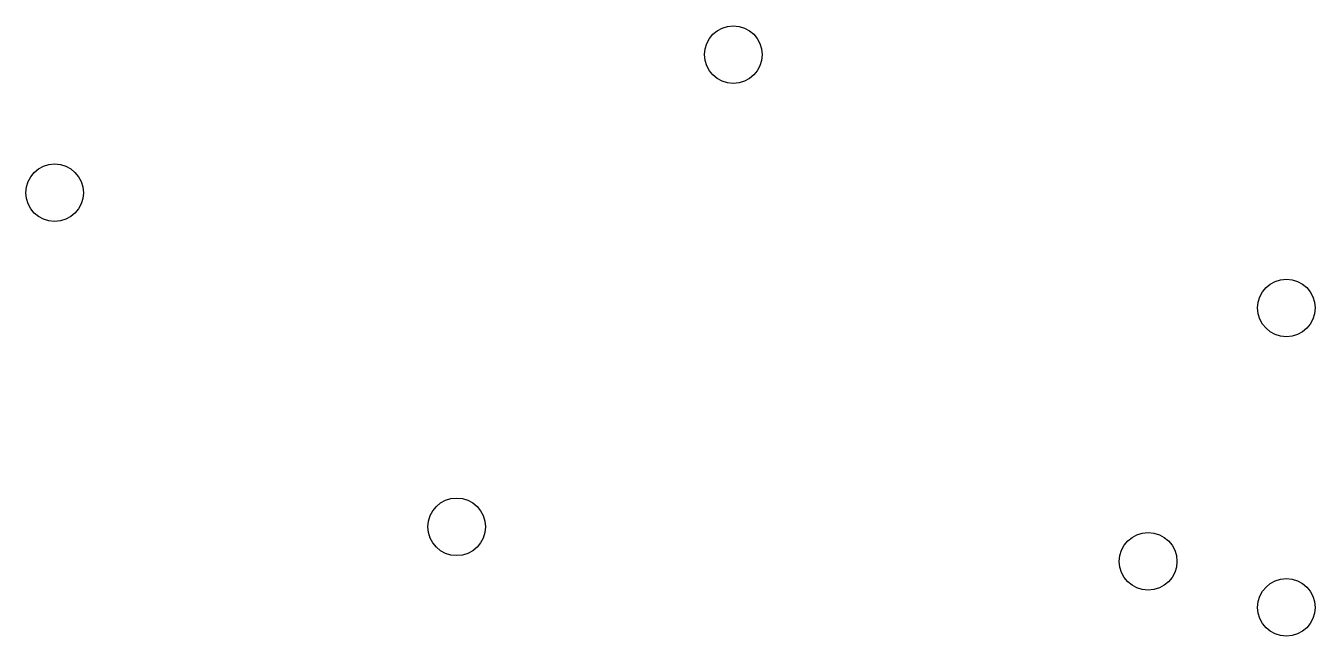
# Model space of a CAD drawing. Header units: millimetres. Extents: x 8 to 120, y -10 to 44.
import ezdxf

# ---------------------------------------------------------------- set-up
doc = ezdxf.new("R2010")
doc.units = ezdxf.units.MM

msp = doc.modelspace()

# ---------------------------------------------------------------- linework, layer by layer
for centre in [(69, 41), (10.1, 29), (117, 19), (45, 0), (105, -3), (117, -7)]:
    msp.add_circle(centre, 2.5)

doc.saveas('drawing.dxf')
